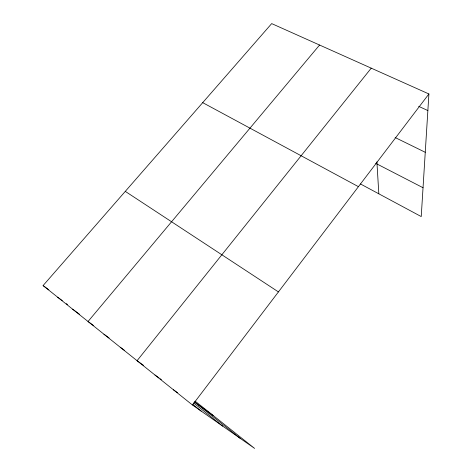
<?xml version="1.0" encoding="UTF-8"?>
<svg xmlns="http://www.w3.org/2000/svg" width="472" height="472" viewBox="0 0 472 472"><rect width="100%" height="100%" fill="white"/><g stroke="black" fill="none" stroke-linecap="round" stroke-linejoin="round"><path stroke-width="0.71" d="M195.166 401.182L254.597 448.4L192.464 405.005L43.094 285.572L271.683 23.6L428.906 93.963L421.231 216.571L360.472 183.962M192.464 405.005L428.906 93.963M371.24 68.157L137.069 360.708L143.512 365.352M319.573 45.035L88.04 321.509L93.751 325.692M418.682 106.342L427.868 110.566M395.111 137.523L425.254 152.285M375.73 163.336L423.036 187.732M202.706 102.648L358.437 186.676M125.281 191.378L278.433 291.914M173.407 389.766L177.507 392.669M154.946 375.01L159.058 377.942M160.232 378.78L161.406 379.618M194.488 402.038L213.132 415.46M120.236 347.25L124.313 350.206M103.899 334.194L109.097 337.976M72.629 309.184L79.721 314.405M57.649 297.212L62.31 300.646M66.381 303.655L67.543 304.517M43.094 285.572L48.817 289.808M194.47 401.938L240.443 438.517M193.567 402.905L222.672 426.104M192.558 404.209L201.19 411.1M376.898 161.861L378.827 193.809"/></g></svg>
